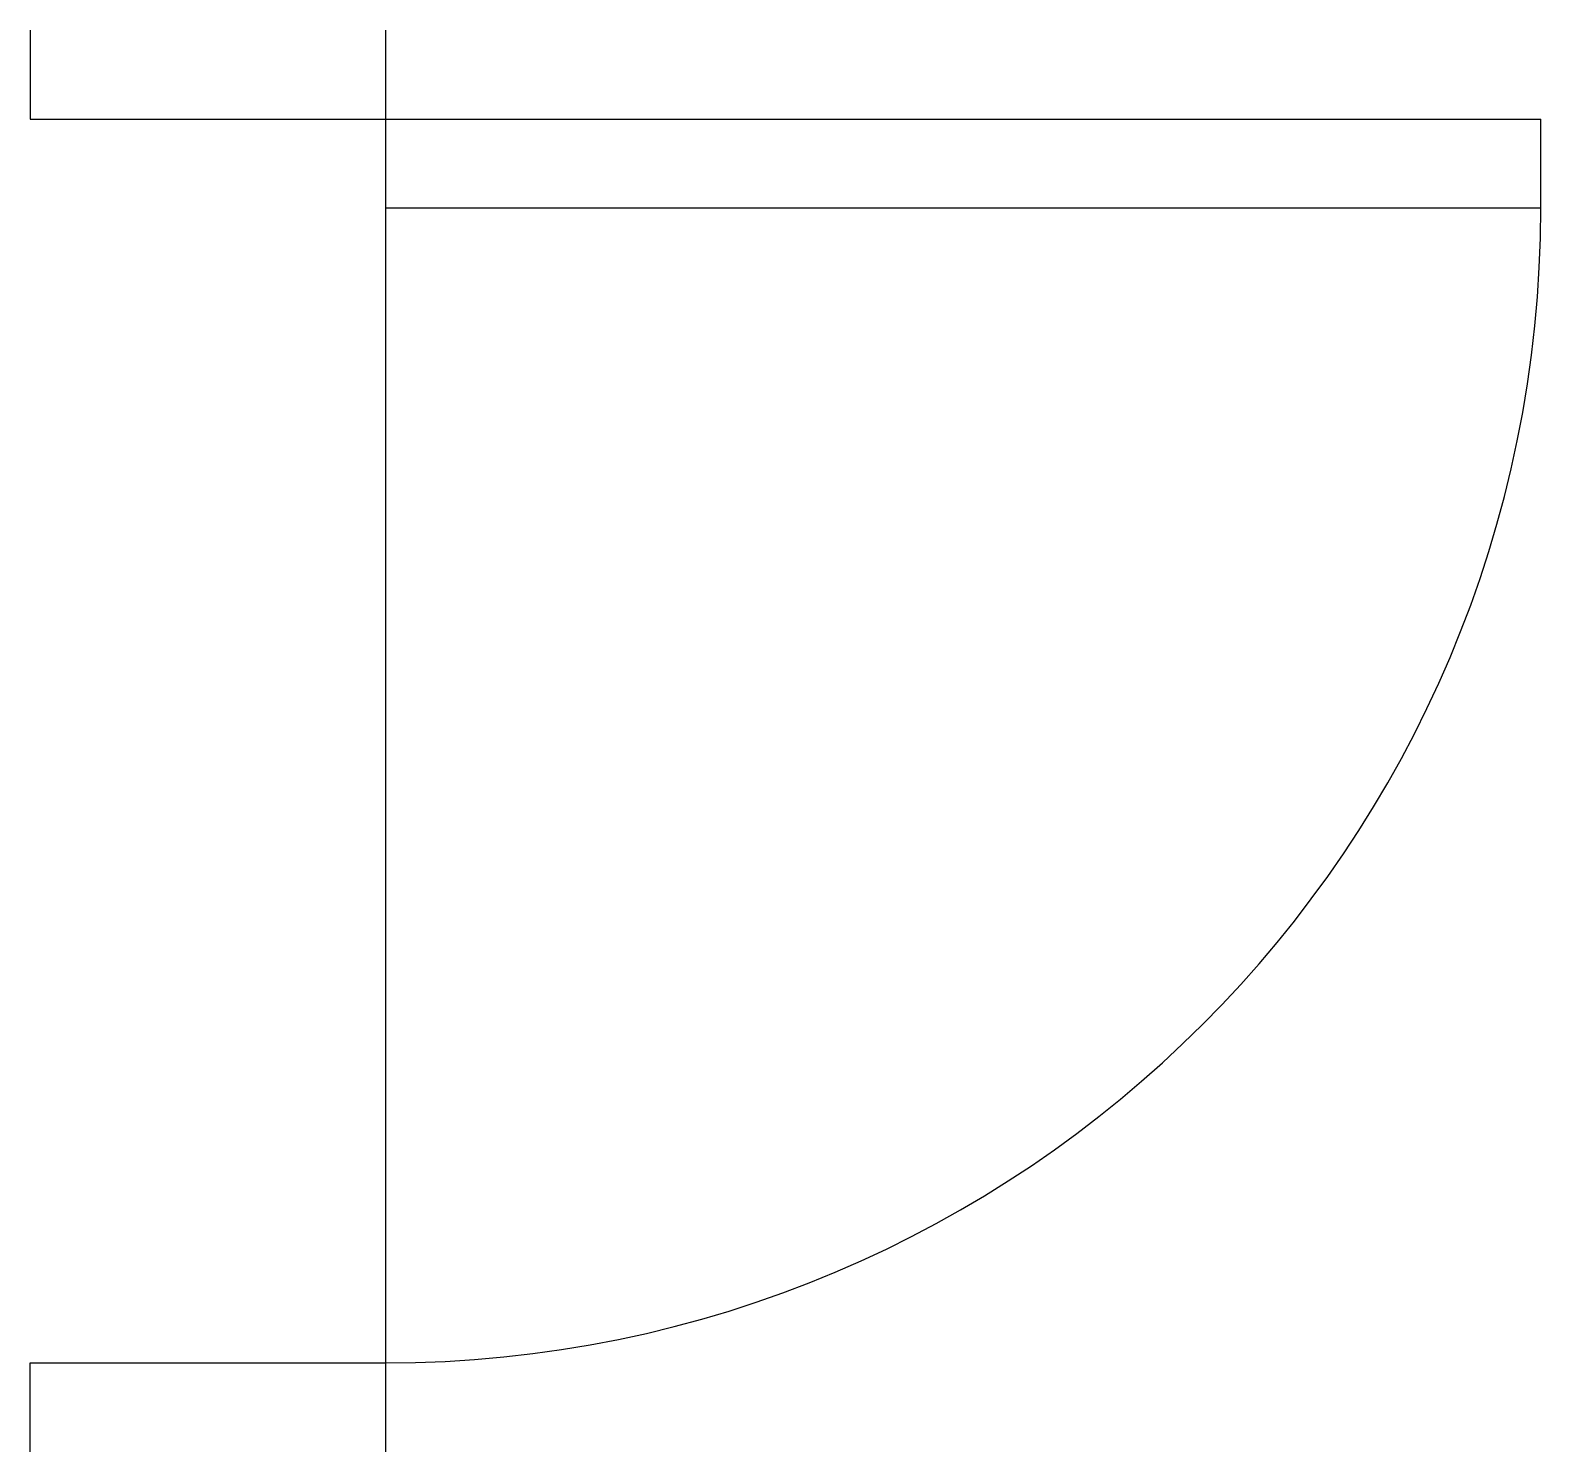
# Model space of a CAD drawing. Header units: millimetres. Extents: x 227.1 to 312.1, y 1752.9 to 1832.9.
import ezdxf

# ---------------------------------------------------------------- set-up
doc = ezdxf.new("R2010")
doc.units = ezdxf.units.MM

msp = doc.modelspace()

# ---------------------------------------------------------------- linework, layer by layer
for p, q in [((227.123, 1832.9), (227.123, 1827.9)), ((247.123, 1832.9), (247.123, 1822.9)), ((227.123, 1827.9), (247.123, 1827.9)), ((247.123, 1827.9), (312.123, 1827.9)), ((312.123, 1822.9), (312.123, 1827.9)), ((247.123, 1822.9), (247.123, 1757.9)), ((247.123, 1822.9), (312.123, 1822.9)), ((227.123, 1757.9), (247.123, 1757.9)), ((227.123, 1752.9), (227.123, 1757.9)), ((247.123, 1757.9), (247.123, 1752.9))]:
    msp.add_line(p, q)
msp.add_arc((247.123, 1822.9), 65, 270, 0)

doc.saveas('drawing.dxf')
